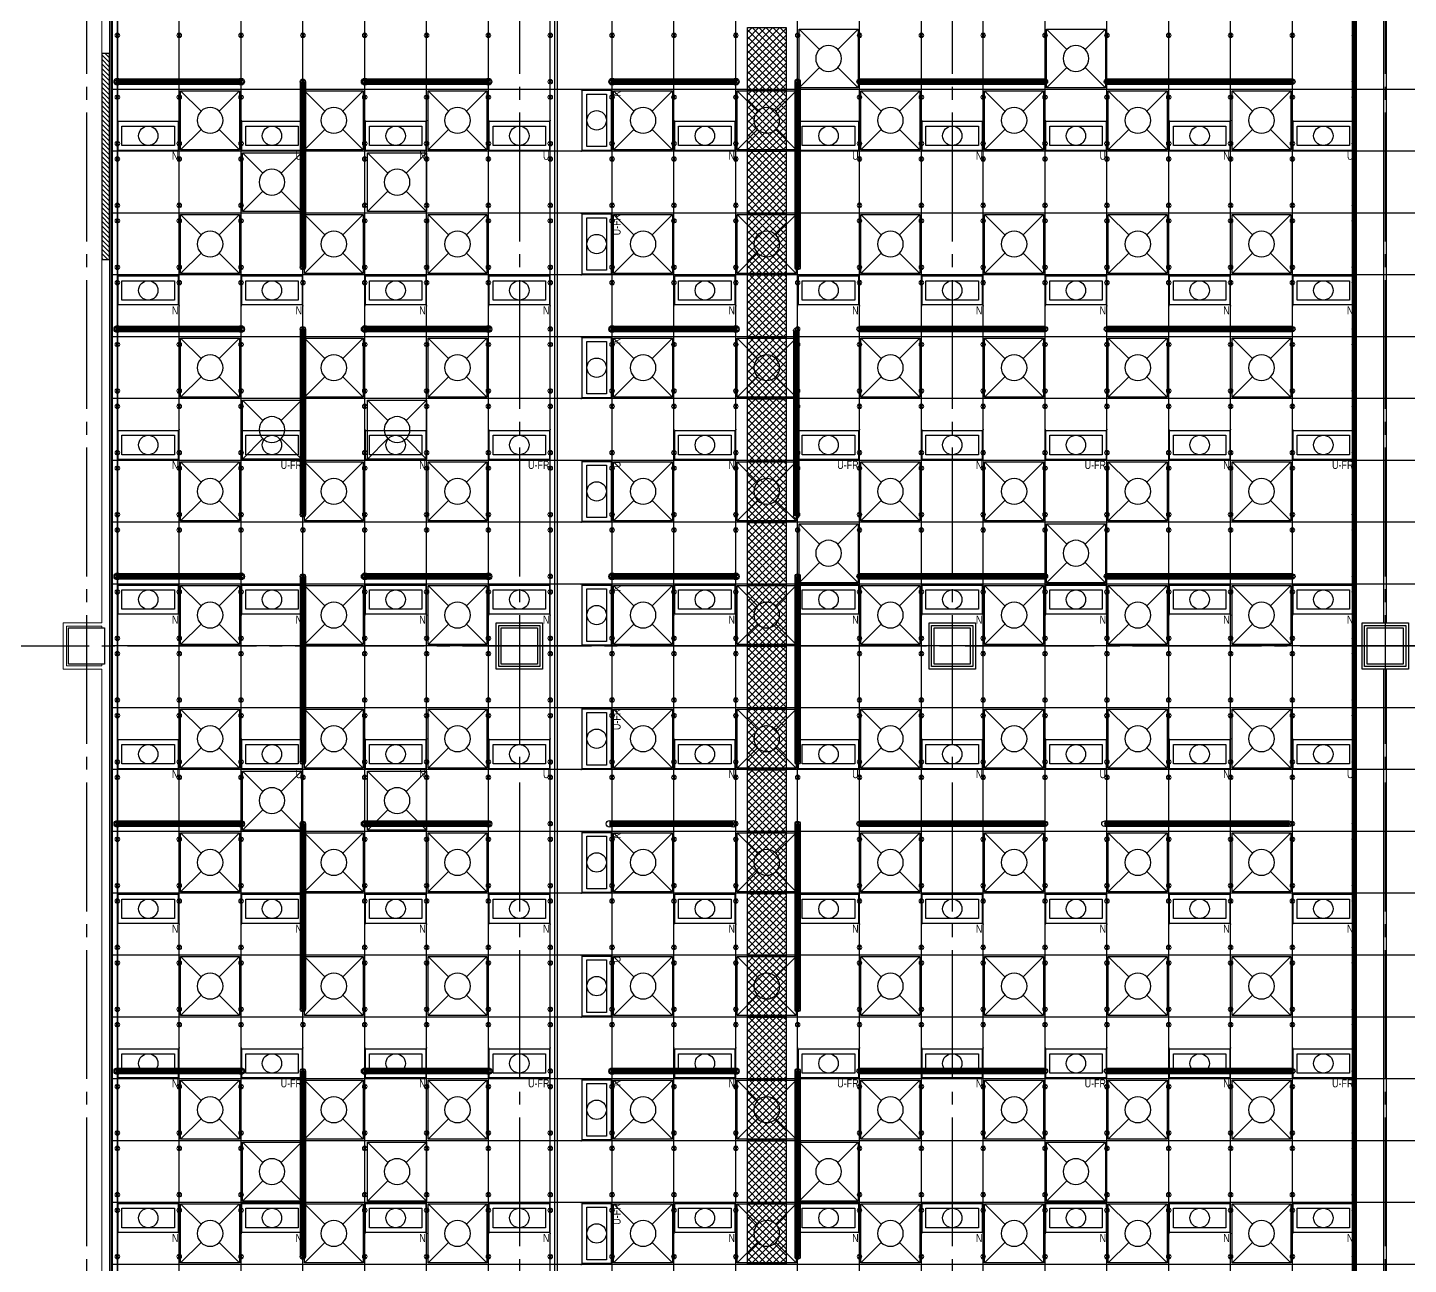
# Model space of a CAD drawing. Extents: x -17313 to 41501, y -1010 to 11880.
# Drawn here: x 1686 to 4365, y 4800 to 7200 of the extents above; entities that cross this region are included whole.
import ezdxf
from ezdxf.enums import TextEntityAlignment as Align

# ---------------------------------------------------------------- set-up
doc = ezdxf.new("R2010")
doc.units = 0
doc.header["$LTSCALE"] = 100
doc.linetypes.add('X-S-FAB-L10$0$COL-CEN-LIN', pattern=[3.25, 2.5, -0.25, 0.25, -0.25])
for name, color, linetype in [('0-xref', 8, 'Continuous'), ('188K-SM-03-F10-ARCH-CEIL-Y2257103$0$K-CEIL-4.2', 8, 'Continuous'), ('188K-SM-03-F10-ARCH-CEIL-Y2257103$0$K-CEIL-4.2-AREA', 8, 'Continuous'), ('188K-SM-03-F10-ARCH-PA-Y2257103$0$K-P1S-4.2-單抗', 53, 'Continuous'), ('188K-SM-03-F10-ARCH-PA-Y2257103$0$K-P2D-4.2-雙抗', 53, 'Continuous'), ('188K-SM-03-F10-ARCH-PA-Y2257103$0$K-岩棉 2hr 7.5-單抗', 53, 'Continuous'), ('188K-SM-06-F10-ELEC-LIGHT-Y2257103$0$E-LIGHT(W)-N', 253, 'Continuous'), ('188K-SM-06-F10-ELEC-LIGHT-Y2257103$0$E-LIGHT(W)-U FR', 253, 'Continuous'), ('188K-SM-06-F10-ELEC-LIGHT-Y2257103$0$E-LIGHT(W)-U XLPE', 253, 'Continuous'), ('188K-SM-06-F10-HVAC-FFU-Y2257103$0$AC-FFU-ULPA', 254, 'Continuous'), ('188K-SM-07-F15-ARCH-CATW-Y2257103$0$K-Divider 上-2.7', 80, 'Continuous'), ('188K-SM-07-F15-ARCH-CATW-Y2257103$0$K-安全母索', 6, 'Continuous'), ('188K-SM-07-F15-ARCH-CATW-Y2257103$0$K-貓道板-主走道', 171, 'Continuous'), ('X-S-FAB-L10$0$0-DIM-TXT', 8, 'Continuous'), ('X-S-FAB-L10$0$A-WALL-IN', 8, 'Continuous'), ('X-S-FAB-L10$0$BLOCK', 8, 'Continuous'), ('X-S-FAB-L10$0$CCL', 8, 'X-S-FAB-L10$0$COL-CEN-LIN'), ('X-S-FAB-L10$0$COL-S', 8, 'Continuous'), ('X-S-FAB-L10$0$WALL_188K_IN', 8, 'Continuous')]:
    doc.layers.add(name, color=color, linetype=linetype)
doc.layers.add('188K-SM-03-F10-ARCH-CEIL-Y2257103$0$K-吊點-標準', color=8, linetype='Continuous', lineweight=9)
doc.layers.add('188K-SM-06-F10-ELEC-LIGHT-Y2257103$0$Defpoints-CAS', color=253, linetype='Continuous', plot=False)
doc.styles.add('188K-SM-06-F10-ELEC-LIGHT-Y2257103$0$Standard', font='arial.ttf')
doc.styles.add('X-S-FAB-L10$0$CHINA', font='simplex.shx', dxfattribs={"width": 0.75, "bigfont": 'chineset.shx'})
doc.styles.add('X-S-FAB-L10$0$Standard', font='', dxfattribs={"width": 0.8})
doc.styles.add('X-S-FAB-L10$0$TG_NOTE_TEXT', font='simplex.shx', dxfattribs={"width": 0.75, "bigfont": 'chineset.shx'})
doc.styles.get('X-S-FAB-L10$0$Standard').set_extended_font_data('Microsoft JhengHei')

# ---------------------------------------------------------------- blocks, each defined once
blk = doc.blocks.new('X-S-FAB-L10$0$FAB2-L05')
at = {"layer": 'X-S-FAB-L10$0$CCL'}
for p, q in [((-24360, 11005), (-24360, 0)), ((-23520, 11005), (-23520, 0)), ((-22680, 11005), (-22680, 0)), ((-21840, 11005), (-21840, 0)), ((-26880, 6720), (1210, 6720))]:
    blk.add_line(p, q, dxfattribs=at)
at = {"layer": 'X-S-FAB-L10$0$COL-S'}
for points in [[(-24395, 6755), (-24325, 6755), (-24325, 6685), (-24395, 6685)], [(-23555, 6755), (-23485, 6755), (-23485, 6685), (-23555, 6685)], [(-22715, 6755), (-22645, 6755), (-22645, 6685), (-22715, 6685)], [(-21875, 6755), (-21805, 6755), (-21805, 6685), (-21875, 6685)]]:
    blk.add_lwpolyline(points, close=True, dxfattribs=at)
blk = doc.blocks.new('X-S-FAB-L10')
at = {"layer": 'X-S-FAB-L10$0$WALL_188K_IN'}
h = blk.add_hatch(dxfattribs=at)
h.set_pattern_fill('LINE', color=256, scale=2, angle=135)
h.set_pattern_definition([(135, (1845, 7051.6165), (-4.49013, -4.49013), [])])
h.paths.add_polyline_path([(1845, 6750), (1845, 7150), (1830, 7150), (1830, 6750)])
at = {"layer": 'X-S-FAB-L10$0$A-WALL-IN', "lineweight": 0}
for p, q in [((1845, 7150), (1830, 7150)), ((1845, 6750), (1830, 6750))]:
    blk.add_line(p, q, dxfattribs=at)
at = {"layer": 'X-S-FAB-L10$0$A-WALL-IN', "lineweight": 0, "flags": 128}
for points in [[(1845, 7150), (1845, 8303)], [(1830, 7455), (1830, 7150)], [(1830, 6750), (1830, 6045)], [(1845, 2500), (1845, 6750)], [(1755, 6045), (1761.5, 6045)], [(1755, 6045), (1755, 5961.5)], [(1830, 6045), (1761.5, 6045)], [(1761.5, 5961.5), (1761.5, 6038.5)], [(1761.5, 6038.5), (1830, 6038.5)], [(1830, 6038.5), (1830, 6035)], [(1755, 5961.5), (1755, 5955)], [(1755, 5955), (1830, 5955)], [(1830, 5961.5), (1761.5, 5961.5)], [(1830, 5965), (1830, 5961.5)], [(1830, 5955), (1830, 4545)]]:
    blk.add_lwpolyline(points, dxfattribs=at)
at = {"layer": 'X-S-FAB-L10$0$COL-S'}
for p, q in [((1765, 6035), (1835, 6035)), ((1765, 5965), (1765, 6035)), ((1835, 6035), (1835, 5965)), ((2605, 6035), (2675, 6035)), ((2605, 5965), (2605, 6035)), ((2675, 6035), (2675, 5965)), ((3445, 6035), (3515, 6035)), ((3445, 5965), (3445, 6035)), ((3515, 6035), (3515, 5965)), ((4285, 6035), (4355, 6035)), ((4285, 5965), (4285, 6035)), ((4355, 6035), (4355, 5965)), ((1835, 5965), (1765, 5965)), ((2675, 5965), (2605, 5965)), ((3515, 5965), (3445, 5965)), ((4355, 5965), (4285, 5965))]:
    blk.add_line(p, q, dxfattribs=at)
at = {"layer": 'X-S-FAB-L10$0$WALL_188K_IN'}
blk.add_lwpolyline([(1845, 6750), (1845, 7150), (1830, 7150), (1830, 6750)], close=True, dxfattribs=at)
at = {"layer": 'X-S-FAB-L10$0$BLOCK'}
blk.add_blockref('X-S-FAB-L10$0$FAB2-L05', (26160, -720), dxfattribs=at)
at = {"style": 'X-S-FAB-L10$0$TG_NOTE_TEXT', "width": 0.5, "flags": 1}
for p in [(7463.3, 9020), (18268.3, 8649), (11197.8, 4800.2), (16485.8, 4800.2), (25420.3, 2635), (13360, 320, 0), (7463.3, -33.3)]:
    blk.add_attdef('WH', text='', height=20, dxfattribs=at).set_placement(p, align=Align.BOTTOM_LEFT)
at = {"width": 0.5}
for style, p in [('X-S-FAB-L10$0$TG_NOTE_TEXT', (7585, 9020)), ('X-S-FAB-L10$0$TG_NOTE_TEXT', (18390, 8649)), ('X-S-FAB-L10$0$TG_NOTE_TEXT', (11117.5, 4813.5)), ('X-S-FAB-L10$0$TG_NOTE_TEXT', (16607.5, 4813.5)), ('X-S-FAB-L10$0$TG_NOTE_TEXT', (25350, 2635)), ('X-S-FAB-L10$0$Standard', (13129.4, 325, 0)), ('X-S-FAB-L10$0$TG_NOTE_TEXT', (7585, -20))]:
    blk.add_attdef('DESC', text='', height=10, dxfattribs=dict(at, style=style)).set_placement(p, align=Align.BOTTOM_LEFT)
for tag, style, p in [('TYPE', 'X-S-FAB-L10$0$TG_NOTE_TEXT', (7619.3, 9020)), ('NO', 'X-S-FAB-L10$0$TG_NOTE_TEXT', (7650.1, 9020)), ('TYPE', 'X-S-FAB-L10$0$TG_NOTE_TEXT', (18424.2, 8649)), ('NO', 'X-S-FAB-L10$0$TG_NOTE_TEXT', (18455, 8649)), ('NO', 'X-S-FAB-L10$0$TG_NOTE_TEXT', (11088.6, 4813.5)), ('TYPE', 'X-S-FAB-L10$0$TG_NOTE_TEXT', (11151.8, 4813.5)), ('TYPE', 'X-S-FAB-L10$0$TG_NOTE_TEXT', (16641.8, 4813.5)), ('NO', 'X-S-FAB-L10$0$TG_NOTE_TEXT', (16672.6, 4813.5)), ('NO', 'X-S-FAB-L10$0$TG_NOTE_TEXT', (25313, 2635)), ('TYPE', 'X-S-FAB-L10$0$TG_NOTE_TEXT', (25350, 2635)), ('NO', 'X-S-FAB-L10$0$Standard', (13100, 320, 0)), ('TYPE', 'X-S-FAB-L10$0$Standard', (13129.4, 320, 0)), ('TYPE', 'X-S-FAB-L10$0$TG_NOTE_TEXT', (7619.3, -20)), ('NO', 'X-S-FAB-L10$0$TG_NOTE_TEXT', (7650.1, -20))]:
    blk.add_attdef(tag, text='', height=10, dxfattribs=dict(at, style=style)).set_placement(p, align=Align.BOTTOM_RIGHT)
for rotation, style, p in [(180, 'X-S-FAB-L10$0$Standard', (317.6, 7480)), (180, 'X-S-FAB-L10$0$Standard', (1217.6, 7480)), (90, 'X-S-FAB-L10$0$TG_NOTE_TEXT', (24310, 3647.5)), (270, 'X-S-FAB-L10$0$TG_NOTE_TEXT', (17080, 1605))]:
    blk.add_attdef('DESC', text='', height=10, rotation=rotation, dxfattribs=dict(at, style=style)).set_placement(p, align=Align.BOTTOM_LEFT)
for tag, rotation, style, p in [('TYPE', 180, 'X-S-FAB-L10$0$Standard', (317.6, 7480)), ('NO', 180, 'X-S-FAB-L10$0$Standard', (347, 7480)), ('TYPE', 180, 'X-S-FAB-L10$0$Standard', (1217.6, 7480)), ('NO', 180, 'X-S-FAB-L10$0$Standard', (1247, 7480)), ('TYPE', 90, 'X-S-FAB-L10$0$TG_NOTE_TEXT', (24310, 3647.5)), ('NO', 90, 'X-S-FAB-L10$0$TG_NOTE_TEXT', (24310, 3610.5)), ('TYPE', 270, 'X-S-FAB-L10$0$TG_NOTE_TEXT', (17080, 1605)), ('NO', 270, 'X-S-FAB-L10$0$TG_NOTE_TEXT', (17080, 1573))]:
    blk.add_attdef(tag, text='', height=10, rotation=rotation, dxfattribs=dict(at, style=style)).set_placement(p, align=Align.BOTTOM_RIGHT)
at = {"style": 'X-S-FAB-L10$0$TG_NOTE_TEXT', "width": 0.5, "flags": 1}
for rotation, p in [(180, (43, 7480)), (180, (943, 7480)), (90, (24310, 3717.8)), (270, (17080, 1711.7))]:
    blk.add_attdef('WH', text='', height=20, rotation=rotation, dxfattribs=at).set_placement(p, align=Align.BOTTOM_LEFT)
at = {"layer": 'X-S-FAB-L10$0$0-DIM-TXT', "style": 'X-S-FAB-L10$0$CHINA', "width": 0.75}
for p in [(667.4, 7855.1, -2689.4), (22627.4, 6728.8), (25644.7, 6728.8), (24778.8, 5569.1), (1118.3, 4980), (417.8, 4594.6), (23874.8, 4355), (22927.4, 4330.1), (23749.9, 3901.4), (417.8, 3765.2), (1118.3, 3730), (417.8, 3115.8), (536.9, 2227.8), (16909, 1782.7), (888.4, 880.5), (16977.4, 750), (18878.8, 750), (25641.2, 553.2), (21364, 526.9)]:
    blk.add_attdef('HIG', text='', height=80, dxfattribs=at).set_placement(p, align=Align.MIDDLE_LEFT)
blk = doc.blocks.new('188K-SM-03-F10-ARCH-CEIL-Y2257103$0$A$C2CA95053')
h = blk.add_hatch(color=256)
edge = h.paths.add_edge_path()
edge.add_arc((0, 0), 0.5, 0, 360)
for p, q in [((3.2, 3.2), (-3.2, -3.2)), ((3.2, -3.2), (-3.2, 3.2))]:
    blk.add_line(p, q)
blk.add_lwpolyline([(-1.6, 2.5), (-1.6, -2.5), (1.6, -2.5), (1.6, 2.5)], close=True)
for radius in [4.5, 0.5]:
    blk.add_circle((0, 0), radius)
blk = doc.blocks.new('188K-SM-03-F10-ARCH-CEIL-Y2257103$0$天花板吊點-附調整片 - 3_8_螺桿吊架 100 mm 高調整片-V1-1FL')
blk.add_blockref('188K-SM-03-F10-ARCH-CEIL-Y2257103$0$A$C2CA95053', (0, 0))
blk = doc.blocks.new('188K-SM-03-F10-ARCH-CEIL-Y2257103')
at = {"layer": '188K-SM-03-F10-ARCH-CEIL-Y2257103$0$K-CEIL-4.2'}
for p, q in [((1860, 312.7), (1860, 8632.2)), ((1980, 312.7), (1980, 8632.2)), ((2100, 312.7), (2100, 8632.2)), ((2220, 312.7), (2220, 8632.2)), ((2340, 312.7), (2340, 8632.2)), ((2460, 312.7), (2460, 8632.2)), ((2580, 312.7), (2580, 8632.2)), ((2700, 312.7), (2700, 8632.2)), ((2820, 312.7), (2820, 8632.2)), ((2940, 312.7), (2940, 8632.2)), ((3060, 312.7), (3060, 8632.2)), ((3180, 312.7), (3180, 8632.2)), ((3300, 312.7), (3300, 8632.2)), ((3420, 312.7), (3420, 8632.2)), ((3540, 312.7), (3540, 8632.2)), ((3660, 312.7), (3660, 8632.2)), ((3780, 312.7), (3780, 8632.2)), ((3900, 312.7), (3900, 8632.2)), ((4020, 312.7), (4020, 8632.2)), ((4140, 312.7), (4140, 8632.2)), ((4260, 312.7), (4260, 8632.2)), ((21180, 7080), (1847.7, 7080)), ((21180, 6960), (1847.7, 6960)), ((21180, 6840), (1847.7, 6840)), ((21180, 6720), (1847.7, 6720)), ((21180, 6600), (1847.7, 6600)), ((21180, 6480), (1847.7, 6480)), ((21180, 6360), (1847.7, 6360)), ((21180, 6240), (1847.7, 6240)), ((21181.7, 6120), (1847.7, 6120)), ((21180, 6000), (1847.7, 6000)), ((24297.2, 5880), (1847.7, 5880)), ((24297.2, 5760), (1847.7, 5760)), ((24297.2, 5640), (1847.7, 5640)), ((23572.2, 5520), (1847.7, 5520)), ((23572.2, 5400), (1847.7, 5400)), ((23572.2, 5280), (1847.7, 5280)), ((23572.2, 5160), (1847.7, 5160)), ((23572.2, 5040), (1847.7, 5040)), ((23502.2, 4920), (1847.7, 4920)), ((11027.5, 4800), (1847.7, 4800))]:
    blk.add_line(p, q, dxfattribs=at)
at = {"layer": '188K-SM-03-F10-ARCH-CEIL-Y2257103$0$K-CEIL-4.2-AREA', "elevation": 0}
blk.add_lwpolyline([(24297.2, 2067.7), (16747.2, 2067.7), (16747.2, 312.7), (14882.2, 312.7), (14882.2, 42.7), (14157.7, 42.7), (14157.7, 312.7), (1847.7, 312.7), (1847.7, 8305.8), (1767.7, 8305.8), (1767.7, 8632.2), (17592.2, 8632.2), (17592.2, 8626.2), (18934.7, 8626.2), (18934.7, 8592.2), (19317.2, 8592.2), (19317.2, 7537.7), (19282.2, 7537.7), (19282.2, 7462.2), (19317.2, 7462.2), (19317.2, 7317.2), (21180, 7317.2)], dxfattribs=at)
at = {"layer": '188K-SM-03-F10-ARCH-CEIL-Y2257103$0$K-CEIL-4.2-AREA'}
for points in [[(2605, 6035), (2675, 6035), (2675, 5965), (2605, 5965)], [(3445, 6035), (3515, 6035), (3515, 5965), (3445, 5965)], [(4285, 6035), (4355, 6035), (4355, 5965), (4285, 5965)]]:
    blk.add_lwpolyline(points, close=True, dxfattribs=at)
at = {"layer": '188K-SM-03-F10-ARCH-CEIL-Y2257103$0$K-吊點-標準', "color": 170, "lineweight": 18, "rotation": 179.9999999999997}
for p in [(1860, 7185), (1980, 7185), (2100, 7185), (2220, 7185), (2340, 7185), (2460, 7185), (2580, 7185), (2700, 7185), (2820, 7185), (2940, 7185), (3060, 7185), (3180, 7185), (3300, 7185), (3420, 7185), (3540, 7185), (3660, 7185), (3780, 7185), (3900, 7185), (4020, 7185), (4140, 7185), (4260, 7185), (1860, 7095), (1980, 7095), (2100, 7095), (2220, 7095), (2340, 7095), (2460, 7095), (2580, 7095), (2700, 7095), (2820, 7095), (2940, 7095), (3060, 7095), (3180, 7095), (3300, 7095), (3420, 7095), (3540, 7095), (3660, 7095), (3780, 7095), (3900, 7095), (4020, 7095), (4140, 7095), (4260, 7095), (1860, 7065), (1980, 7065), (2100, 7065), (2220, 7065), (2340, 7065), (2460, 7065), (2580, 7065), (2700, 7065), (2820, 7065), (2940, 7065), (3060, 7065), (3180, 7065), (3300, 7065), (3420, 7065), (3540, 7065), (3660, 7065), (3780, 7065), (3900, 7065), (4020, 7065), (4140, 7065), (4260, 7065), (1860, 6975), (1980, 6975), (2100, 6975), (2220, 6975), (2340, 6975), (2460, 6975), (2580, 6975), (2700, 6975), (2820, 6975), (2940, 6975), (3060, 6975), (3180, 6975), (3300, 6975), (3420, 6975), (3540, 6975), (3660, 6975), (3780, 6975), (3900, 6975), (4020, 6975), (4140, 6975), (4260, 6975), (1860, 6945), (1980, 6945), (2100, 6945), (2220, 6945), (2340, 6945), (2460, 6945), (2580, 6945), (2700, 6945), (2820, 6945), (2940, 6945), (3060, 6945), (3180, 6945), (3300, 6945), (3420, 6945), (3540, 6945), (3660, 6945), (3780, 6945), (3900, 6945), (4020, 6945), (4140, 6945), (4260, 6945), (1860, 6855), (1980, 6855), (2100, 6855), (2220, 6855), (2340, 6855), (2460, 6855), (2580, 6855), (2700, 6855), (2820, 6855), (2940, 6855), (3060, 6855), (3180, 6855), (3300, 6855), (3420, 6855), (3540, 6855), (3660, 6855), (3780, 6855), (3900, 6855), (4020, 6855), (4140, 6855), (4260, 6855), (1860, 6825), (1980, 6825), (2100, 6825), (2220, 6825), (2340, 6825), (2460, 6825), (2580, 6825), (2700, 6825), (2820, 6825), (2940, 6825), (3060, 6825), (3180, 6825), (3300, 6825), (3420, 6825), (3540, 6825), (3660, 6825), (3780, 6825), (3900, 6825), (4020, 6825), (4140, 6825), (4260, 6825), (1860, 6735), (1980, 6735), (2100, 6735), (2220, 6735), (2340, 6735), (2460, 6735), (2580, 6735), (2700, 6735), (2820, 6735), (2940, 6735), (3060, 6735), (3180, 6735), (3300, 6735), (3420, 6735), (3540, 6735), (3660, 6735), (3780, 6735), (3900, 6735), (4020, 6735), (4140, 6735), (4260, 6735), (1860, 6705), (1980, 6705), (2100, 6705), (2220, 6705), (2340, 6705), (2460, 6705), (2580, 6705), (2700, 6705), (2820, 6705), (2940, 6705), (3060, 6705), (3180, 6705), (3300, 6705), (3420, 6705), (3540, 6705), (3660, 6705), (3780, 6705), (3900, 6705), (4020, 6705), (4140, 6705), (4260, 6705), (1860, 6615), (1980, 6615), (2100, 6615), (2220, 6615), (2340, 6615), (2460, 6615), (2580, 6615), (2700, 6615), (2820, 6615), (2940, 6615), (3060, 6615), (3180, 6615), (3300, 6615), (3420, 6615), (3540, 6615), (3660, 6615), (3780, 6615), (3900, 6615), (4020, 6615), (4140, 6615), (4260, 6615), (1860, 6585), (1980, 6585), (2100, 6585), (2220, 6585), (2340, 6585), (2460, 6585), (2580, 6585), (2700, 6585), (2820, 6585), (2940, 6585), (3060, 6585), (3180, 6585), (3300, 6585), (3420, 6585), (3540, 6585), (3660, 6585), (3780, 6585), (3900, 6585), (4020, 6585), (4140, 6585), (4260, 6585), (1860, 6495), (1980, 6495), (2100, 6495), (2220, 6495), (2340, 6495), (2460, 6495), (2580, 6495), (2700, 6495), (2820, 6495), (2940, 6495), (3060, 6495), (3180, 6495), (3300, 6495), (3420, 6495), (3540, 6495), (3660, 6495), (3780, 6495), (3900, 6495), (4020, 6495), (4140, 6495), (4260, 6495), (1860, 6465), (1980, 6465), (2100, 6465), (2220, 6465), (2340, 6465), (2460, 6465), (2580, 6465), (2700, 6465), (2820, 6465), (2940, 6465), (3060, 6465), (3180, 6465), (3300, 6465), (3420, 6465), (3540, 6465), (3660, 6465), (3780, 6465), (3900, 6465), (4020, 6465), (4140, 6465), (4260, 6465), (1860, 6375), (1980, 6375), (2100, 6375), (2220, 6375), (2340, 6375), (2460, 6375), (2580, 6375), (2700, 6375), (2820, 6375), (2940, 6375), (3060, 6375), (3180, 6375), (3300, 6375), (3420, 6375), (3540, 6375), (3660, 6375), (3780, 6375), (3900, 6375), (4020, 6375), (4140, 6375), (4260, 6375), (1860, 6345), (1980, 6345), (2100, 6345), (2220, 6345), (2340, 6345), (2460, 6345), (2580, 6345), (2700, 6345), (2820, 6345), (2940, 6345), (3060, 6345), (3180, 6345), (3300, 6345), (3420, 6345), (3540, 6345), (3660, 6345), (3780, 6345), (3900, 6345), (4020, 6345), (4140, 6345), (4260, 6345), (1860, 6255), (1980, 6255), (2100, 6255), (2220, 6255), (2340, 6255), (2460, 6255), (2580, 6255), (2700, 6255), (2820, 6255), (2940, 6255), (3060, 6255), (3180, 6255), (3300, 6255), (3420, 6255), (3540, 6255), (3660, 6255), (3780, 6255), (3900, 6255), (4020, 6255), (4140, 6255), (4260, 6255), (1860, 6225), (1980, 6225), (2100, 6225), (2220, 6225), (2340, 6225), (2460, 6225), (2580, 6225), (2700, 6225), (2820, 6225), (2940, 6225), (3060, 6225), (3180, 6225), (3300, 6225), (3420, 6225), (3540, 6225), (3660, 6225), (3780, 6225), (3900, 6225), (4020, 6225), (4140, 6225), (4260, 6225), (1860, 6135), (1980, 6135), (2100, 6135), (2220, 6135), (2340, 6135), (2460, 6135), (2580, 6135), (2700, 6135), (2820, 6135), (2940, 6135), (3060, 6135), (3180, 6135), (3300, 6135), (3420, 6135), (3540, 6135), (3660, 6135), (3780, 6135), (3900, 6135), (4020, 6135), (4140, 6135), (4260, 6135), (1860, 6105), (1980, 6105), (2100, 6105), (2220, 6105), (2340, 6105), (2460, 6105), (2580, 6105), (2700, 6105), (2820, 6105), (2940, 6105), (3060, 6105), (3180, 6105), (3300, 6105), (3420, 6105), (3540, 6105), (3660, 6105), (3780, 6105), (3900, 6105), (4020, 6105), (4140, 6105), (4260, 6105), (1860, 6015), (1980, 6015), (2100, 6015), (2220, 6015), (2340, 6015), (2460, 6015), (2580, 6015), (2700, 6015), (2820, 6015), (2940, 6015), (3060, 6015), (3180, 6015), (3300, 6015), (3420, 6015), (3540, 6015), (3660, 6015), (3780, 6015), (3900, 6015), (4020, 6015), (4140, 6015), (4260, 6015), (1860, 5985), (1980, 5985), (2100, 5985), (2220, 5985), (2340, 5985), (2460, 5985), (2580, 5985), (2700, 5985), (2820, 5985), (2940, 5985), (3060, 5985), (3180, 5985), (3300, 5985), (3420, 5985), (3540, 5985), (3660, 5985), (3780, 5985), (3900, 5985), (4020, 5985), (4140, 5985), (4260, 5985), (1860, 5895), (1980, 5895), (2100, 5895), (2220, 5895), (2340, 5895), (2460, 5895), (2580, 5895), (2700, 5895), (2820, 5895), (2940, 5895), (3060, 5895), (3180, 5895), (3300, 5895), (3420, 5895), (3540, 5895), (3660, 5895), (3780, 5895), (3900, 5895), (4020, 5895), (4140, 5895), (4260, 5895), (1860, 5865), (1980, 5865), (2100, 5865), (2220, 5865), (2340, 5865), (2460, 5865), (2580, 5865), (2700, 5865), (2820, 5865), (2940, 5865), (3060, 5865), (3180, 5865), (3300, 5865), (3420, 5865), (3540, 5865), (3660, 5865), (3780, 5865), (3900, 5865), (4020, 5865), (4140, 5865), (4260, 5865), (1860, 5775), (1980, 5775), (2100, 5775), (2220, 5775), (2340, 5775), (2460, 5775), (2580, 5775), (2700, 5775), (2820, 5775), (2940, 5775), (3060, 5775), (3180, 5775), (3300, 5775), (3420, 5775), (3540, 5775), (3660, 5775), (3780, 5775), (3900, 5775), (4020, 5775), (4140, 5775), (4260, 5775), (1860, 5745), (1980, 5745), (2100, 5745), (2220, 5745), (2340, 5745), (2460, 5745), (2580, 5745), (2700, 5745), (2820, 5745), (2940, 5745), (3060, 5745), (3180, 5745), (3300, 5745), (3420, 5745), (3540, 5745), (3660, 5745), (3780, 5745), (3900, 5745), (4020, 5745), (4140, 5745), (4260, 5745), (1860, 5655), (1980, 5655), (2100, 5655), (2220, 5655), (2340, 5655), (2460, 5655), (2580, 5655), (2700, 5655), (2820, 5655), (2940, 5655), (3060, 5655), (3180, 5655), (3300, 5655), (3420, 5655), (3540, 5655), (3660, 5655), (3780, 5655), (3900, 5655), (4020, 5655), (4140, 5655), (4260, 5655), (1860, 5625), (1980, 5625), (2100, 5625), (2220, 5625), (2340, 5625), (2460, 5625), (2580, 5625), (2700, 5625), (2820, 5625), (2940, 5625), (3060, 5625), (3180, 5625), (3300, 5625), (3420, 5625), (3540, 5625), (3660, 5625), (3780, 5625), (3900, 5625), (4020, 5625), (4140, 5625), (4260, 5625), (1860, 5535), (1980, 5535), (2100, 5535), (2220, 5535), (2340, 5535), (2460, 5535), (2580, 5535), (2700, 5535), (2820, 5535), (2940, 5535), (3060, 5535), (3180, 5535), (3300, 5535), (3420, 5535), (3540, 5535), (3660, 5535), (3780, 5535), (3900, 5535), (4020, 5535), (4140, 5535), (4260, 5535), (1860, 5505), (1980, 5505), (2100, 5505), (2220, 5505), (2340, 5505), (2460, 5505), (2580, 5505), (2700, 5505), (2820, 5505), (2940, 5505), (3060, 5505), (3180, 5505), (3300, 5505), (3420, 5505), (3540, 5505), (3660, 5505), (3780, 5505), (3900, 5505), (4020, 5505), (4140, 5505), (4260, 5505), (1860, 5415), (1980, 5415), (2100, 5415), (2220, 5415), (2340, 5415), (2460, 5415), (2580, 5415), (2700, 5415), (2820, 5415), (2940, 5415), (3060, 5415), (3180, 5415), (3300, 5415), (3420, 5415), (3540, 5415), (3660, 5415), (3780, 5415), (3900, 5415), (4020, 5415), (4140, 5415), (4260, 5415), (1860, 5385), (1980, 5385), (2100, 5385), (2220, 5385), (2340, 5385), (2460, 5385), (2580, 5385), (2700, 5385), (2820, 5385), (2940, 5385), (3060, 5385), (3180, 5385), (3300, 5385), (3420, 5385), (3540, 5385), (3660, 5385), (3780, 5385), (3900, 5385), (4020, 5385), (4140, 5385), (4260, 5385), (1860, 5295), (1980, 5295), (2100, 5295), (2220, 5295), (2340, 5295), (2460, 5295), (2580, 5295), (2700, 5295), (2820, 5295), (2940, 5295), (3060, 5295), (3180, 5295), (3300, 5295), (3420, 5295), (3540, 5295), (3660, 5295), (3780, 5295), (3900, 5295), (4020, 5295), (4140, 5295), (4260, 5295), (1860, 5265), (1980, 5265), (2100, 5265), (2220, 5265), (2340, 5265), (2460, 5265), (2580, 5265), (2700, 5265), (2820, 5265), (2940, 5265), (3060, 5265), (3180, 5265), (3300, 5265), (3420, 5265), (3540, 5265), (3660, 5265), (3780, 5265), (3900, 5265), (4020, 5265), (4140, 5265), (4260, 5265), (1860, 5175), (1980, 5175), (2100, 5175), (2220, 5175), (2340, 5175), (2460, 5175), (2580, 5175), (2700, 5175), (2820, 5175), (2940, 5175), (3060, 5175), (3180, 5175), (3300, 5175), (3420, 5175), (3540, 5175), (3660, 5175), (3780, 5175), (3900, 5175), (4020, 5175), (4140, 5175), (4260, 5175), (1860, 5145), (1980, 5145), (2100, 5145), (2220, 5145), (2340, 5145), (2460, 5145), (2580, 5145), (2700, 5145), (2820, 5145), (2940, 5145), (3060, 5145), (3180, 5145), (3300, 5145), (3420, 5145), (3540, 5145), (3660, 5145), (3780, 5145), (3900, 5145), (4020, 5145), (4140, 5145), (4260, 5145), (1860, 5055), (1980, 5055), (2100, 5055), (2220, 5055), (2340, 5055), (2460, 5055), (2580, 5055), (2700, 5055), (2820, 5055), (2940, 5055), (3060, 5055), (3180, 5055), (3300, 5055), (3420, 5055), (3540, 5055), (3660, 5055), (3780, 5055), (3900, 5055), (4020, 5055), (4140, 5055), (4260, 5055), (1860, 5025), (1980, 5025), (2100, 5025), (2220, 5025), (2340, 5025), (2460, 5025), (2580, 5025), (2700, 5025), (2820, 5025), (2940, 5025), (3060, 5025), (3180, 5025), (3300, 5025), (3420, 5025), (3540, 5025), (3660, 5025), (3780, 5025), (3900, 5025), (4020, 5025), (4140, 5025), (4260, 5025), (1860, 4935), (1980, 4935), (2100, 4935), (2220, 4935), (2340, 4935), (2460, 4935), (2580, 4935), (2700, 4935), (2820, 4935), (2940, 4935), (3060, 4935), (3180, 4935), (3300, 4935), (3420, 4935), (3540, 4935), (3660, 4935), (3780, 4935), (3900, 4935), (4020, 4935), (4140, 4935), (4260, 4935), (1860, 4905), (1980, 4905), (2100, 4905), (2220, 4905), (2340, 4905), (2460, 4905), (2580, 4905), (2700, 4905), (2820, 4905), (2940, 4905), (3060, 4905), (3180, 4905), (3300, 4905), (3420, 4905), (3540, 4905), (3660, 4905), (3780, 4905), (3900, 4905), (4020, 4905), (4140, 4905), (4260, 4905), (1860, 4815), (1980, 4815), (2100, 4815), (2220, 4815), (2340, 4815), (2460, 4815), (2580, 4815), (2700, 4815), (2820, 4815), (2940, 4815), (3060, 4815), (3180, 4815), (3300, 4815), (3420, 4815), (3540, 4815), (3660, 4815), (3780, 4815), (3900, 4815), (4020, 4815), (4140, 4815), (4260, 4815)]:
    blk.add_blockref('188K-SM-03-F10-ARCH-CEIL-Y2257103$0$天花板吊點-附調整片 - 3_8_螺桿吊架 100 mm 高調整片-V1-1FL', p, dxfattribs=at)
blk = doc.blocks.new('188K-SM-06-F10-HVAC-FFU-Y2257103$0$H-FU-U-12x12')
for p, q in [((423, 777), (28, 1172)), ((777, 777), (1172, 1172)), ((28, 28), (423, 423)), ((1172, 28), (777, 423))]:
    blk.add_line(p, q)
blk.add_lwpolyline([(1172, 28), (1172, 1172), (28, 1172), (28, 28)], close=True)
blk.add_circle((600, 600), 250)
blk = doc.blocks.new('188K-SM-06-F10-HVAC-FFU-Y2257103')
at = {"layer": '188K-SM-06-F10-HVAC-FFU-Y2257103$0$AC-FFU-ULPA', "xscale": -0.09999999999999432, "yscale": 0.09999999999999432, "zscale": 0.09999999999999432}
for p in [(3300, 7080), (3780, 7080), (2100, 6960), (2340, 6960), (2580, 6960), (2940, 6960), (3180, 6960), (3420, 6960), (3660, 6960), (3900, 6960), (4140, 6960), (2220, 6840), (2462.7, 6840), (2100, 6720), (2340, 6720), (2580, 6720), (2940, 6720), (3180, 6720), (3420, 6720), (3660, 6720), (3900, 6720), (4140, 6720), (2100, 6480), (2340, 6480), (2580, 6480), (2940, 6480), (3180, 6480), (3420, 6480), (3660, 6480), (3900, 6480), (4140, 6480), (2220, 6360), (2462.7, 6360), (2100, 6240), (2340, 6240), (2580, 6240), (2940, 6240), (3180, 6240), (3420, 6240), (3660, 6240), (3900, 6240), (4140, 6240), (3300, 6120), (3780, 6120), (2100, 6000), (2340, 6000), (2580, 6000), (2940, 6000), (3180, 6000), (3420, 6000), (3660, 6000), (3900, 6000), (4140, 6000), (2100, 5760), (2340, 5760), (2580, 5760), (2940, 5760), (3180, 5760), (3420, 5760), (3660, 5760), (3900, 5760), (4140, 5760), (2220, 5640), (2462.7, 5640), (2100, 5520), (2340, 5520), (2580, 5520), (2940, 5520), (3180, 5520), (3420, 5520), (3660, 5520), (3900, 5520), (4140, 5520), (2100, 5280), (2340, 5280), (2580, 5280), (2940, 5280), (3180, 5280), (3420, 5280), (3660, 5280), (3900, 5280), (4140, 5280), (2100, 5040), (2340, 5040), (2580, 5040), (2940, 5040), (3180, 5040), (3420, 5040), (3660, 5040), (3900, 5040), (4140, 5040), (2220, 4920), (2462.7, 4920), (3300, 4920), (3780, 4920), (2100, 4800), (2340, 4800), (2580, 4800), (2940, 4800), (3180, 4800), (3420, 4800), (3660, 4800), (3900, 4800), (4140, 4800)]:
    blk.add_blockref('188K-SM-06-F10-HVAC-FFU-Y2257103$0$H-FU-U-12x12', p, dxfattribs=at)
blk = doc.blocks.new('*U279')
for points in [[(-58.3, -28.3), (-58.3, 28.3), (58.3, 28.3), (58.3, -28.3)], [(-51, -18.8), (-51, 18.8), (51, 18.8), (51, -18.8)]]:
    blk.add_lwpolyline(points, close=True)
blk.add_circle((0, 0), 18.8)
at = {"layer": '188K-SM-06-F10-ELEC-LIGHT-Y2257103$0$Defpoints-CAS'}
for p in [(-60, 30), (60, 30), (-60, -30), (60, -30)]:
    blk.add_point(p, dxfattribs=at)
at = {"style": '188K-SM-06-F10-ELEC-LIGHT-Y2257103$0$Standard', "width": 0.8}
blk.add_text('U-FR', height=15.53, dxfattribs=at).set_placement((58.3, -38.7), align=Align.MIDDLE_RIGHT)
blk = doc.blocks.new('*U277')
for points in [[(-58.3, -28.3), (-58.3, 28.3), (58.3, 28.3), (58.3, -28.3)], [(-51, -18.8), (-51, 18.8), (51, 18.8), (51, -18.8)]]:
    blk.add_lwpolyline(points, close=True)
blk.add_circle((0, 0), 18.8)
at = {"layer": '188K-SM-06-F10-ELEC-LIGHT-Y2257103$0$Defpoints-CAS'}
for p in [(-60, 30), (60, 30), (-60, -30), (60, -30)]:
    blk.add_point(p, dxfattribs=at)
at = {"style": '188K-SM-06-F10-ELEC-LIGHT-Y2257103$0$Standard', "width": 0.8}
blk.add_text('N', height=15.5, dxfattribs=at).set_placement((58.3, -38.7), align=Align.MIDDLE_RIGHT)
blk = doc.blocks.new('*U278')
for points in [[(-58.3, -28.3), (-58.3, 28.3), (58.3, 28.3), (58.3, -28.3)], [(-51, -18.8), (-51, 18.8), (51, 18.8), (51, -18.8)]]:
    blk.add_lwpolyline(points, close=True)
blk.add_circle((0, 0), 18.8)
at = {"layer": '188K-SM-06-F10-ELEC-LIGHT-Y2257103$0$Defpoints-CAS'}
for p in [(-60, 30), (60, 30), (-60, -30), (60, -30)]:
    blk.add_point(p, dxfattribs=at)
at = {"style": '188K-SM-06-F10-ELEC-LIGHT-Y2257103$0$Standard', "width": 0.8}
blk.add_text('U', height=15.5, dxfattribs=at).set_placement((58.3, -38.7), align=Align.MIDDLE_RIGHT)
blk = doc.blocks.new('*U267')
for points in [[(-58.3, -28.3), (-58.3, 28.3), (58.3, 28.3), (58.3, -28.3)], [(-51, -18.8), (-51, 18.8), (51, 18.8), (51, -18.8)]]:
    blk.add_lwpolyline(points, close=True)
blk.add_circle((0, 0), 18.8)
at = {"layer": '188K-SM-06-F10-ELEC-LIGHT-Y2257103$0$Defpoints-CAS'}
for p in [(-60, 30), (60, 30), (-60, -30), (60, -30)]:
    blk.add_point(p, dxfattribs=at)
at = {"style": '188K-SM-06-F10-ELEC-LIGHT-Y2257103$0$Standard', "width": 0.8}
blk.add_text('N', height=15.5, dxfattribs=at).set_placement((58.3, -38.7), align=Align.MIDDLE_RIGHT)
blk = doc.blocks.new('*U266')
for points in [[(-58.3, -28.3), (-58.3, 28.3), (58.3, 28.3), (58.3, -28.3)], [(-51, -18.8), (-51, 18.8), (51, 18.8), (51, -18.8)]]:
    blk.add_lwpolyline(points, close=True)
blk.add_circle((0, 0), 18.8)
at = {"layer": '188K-SM-06-F10-ELEC-LIGHT-Y2257103$0$Defpoints-CAS'}
for p in [(-60, 30), (60, 30), (-60, -30), (60, -30)]:
    blk.add_point(p, dxfattribs=at)
at = {"style": '188K-SM-06-F10-ELEC-LIGHT-Y2257103$0$Standard', "width": 0.8}
blk.add_text('U', height=15.5, dxfattribs=at).set_placement((58.3, -38.7), align=Align.MIDDLE_RIGHT)
blk = doc.blocks.new('*U258')
for points in [[(-58.3, -28.3), (-58.3, 28.3), (58.3, 28.3), (58.3, -28.3)], [(-51, -18.8), (-51, 18.8), (51, 18.8), (51, -18.8)]]:
    blk.add_lwpolyline(points, close=True)
blk.add_circle((0, 0), 18.8)
at = {"layer": '188K-SM-06-F10-ELEC-LIGHT-Y2257103$0$Defpoints-CAS'}
for p in [(-60, 30), (60, 30), (-60, -30), (60, -30)]:
    blk.add_point(p, dxfattribs=at)
at = {"style": '188K-SM-06-F10-ELEC-LIGHT-Y2257103$0$Standard', "width": 0.8}
blk.add_text('U-FR', height=15.53, dxfattribs=at).set_placement((58.3, -38.7), align=Align.MIDDLE_RIGHT)
blk = doc.blocks.new('188K-SM-06-F10-ELEC-LIGHT-Y2257103')
at = {"layer": '188K-SM-06-F10-ELEC-LIGHT-Y2257103$0$E-LIGHT(W)-N', "rotation": 90}
for p in [(2790, 7020), (2790, 6540), (2790, 6060), (2790, 5580), (2790, 5100)]:
    blk.add_blockref('*U277', p, dxfattribs=at)
at = {"layer": '188K-SM-06-F10-ELEC-LIGHT-Y2257103$0$E-LIGHT(W)-N'}
for p in [(1920, 6990), (2400, 6990), (3000, 6990), (3480, 6990), (3960, 6990), (1920, 6690), (2160, 6690), (2400, 6690), (2640, 6690), (3000, 6690), (3240, 6690), (3480, 6690), (3720, 6690), (3960, 6690), (4200, 6690), (1920, 6390), (2400, 6390), (3000, 6390), (3480, 6390), (3960, 6390), (1920, 6090), (2160, 6090), (2400, 6090), (2640, 6090), (3000, 6090), (3240, 6090), (3480, 6090), (3720, 6090), (3960, 6090), (4200, 6090), (1920, 5790), (2400, 5790), (3000, 5790), (3480, 5790), (3960, 5790), (1920, 5490), (2160, 5490), (2400, 5490), (2640, 5490), (3000, 5490), (3240, 5490), (3480, 5490), (3720, 5490), (3960, 5490), (4200, 5490), (1920, 5190), (2400, 5190), (3000, 5190), (3480, 5190), (3960, 5190), (1920, 4890), (2160, 4890), (2400, 4890), (2640, 4890), (3000, 4890), (3240, 4890), (3480, 4890), (3720, 4890), (3960, 4890), (4200, 4890)]:
    blk.add_blockref('*U267', p, dxfattribs=at)
at = {"layer": '188K-SM-06-F10-ELEC-LIGHT-Y2257103$0$E-LIGHT(W)-U FR', "rotation": 90}
for p in [(2790, 6780), (2790, 5820), (2790, 4860)]:
    blk.add_blockref('*U279', p, dxfattribs=at)
at = {"layer": '188K-SM-06-F10-ELEC-LIGHT-Y2257103$0$E-LIGHT(W)-U FR'}
for p in [(2160, 6390), (2640, 6390), (3240, 6390), (3720, 6390), (4200, 6390), (2160, 5190), (2640, 5190), (3240, 5190), (3720, 5190), (4200, 5190)]:
    blk.add_blockref('*U258', p, dxfattribs=at)
at = {"layer": '188K-SM-06-F10-ELEC-LIGHT-Y2257103$0$E-LIGHT(W)-U XLPE'}
for p in [(2160, 6990), (2640, 6990), (3240, 6990), (3720, 6990), (4200, 6990), (2160, 5790), (2640, 5790), (3240, 5790), (3720, 5790), (4200, 5790)]:
    blk.add_blockref('*U266', p, dxfattribs=at)
at = {"layer": '188K-SM-06-F10-ELEC-LIGHT-Y2257103$0$E-LIGHT(W)-U XLPE', "rotation": 90}
for p in [(2790, 6300), (2790, 5340)]:
    blk.add_blockref('*U278', p, dxfattribs=at)
blk = doc.blocks.new('188K-SM-03-F10-ARCH-PA-Y2257103')
at = {"layer": '188K-SM-03-F10-ARCH-PA-Y2257103$0$K-P1S-4.2-單抗'}
for points in [[(2595, 6045), (2685, 6045), (2685, 5955), (2595, 5955)], [(2600, 6040), (2680, 6040), (2680, 5960), (2600, 5960)], [(3435, 6045), (3525, 6045), (3525, 5955), (3435, 5955)], [(3440, 6040), (3520, 6040), (3520, 5960), (3440, 5960)], [(4275, 6045), (4365, 6045), (4365, 5955), (4275, 5955)], [(4280, 6040), (4360, 6040), (4360, 5960), (4280, 5960)]]:
    blk.add_lwpolyline(points, close=True, dxfattribs=at)
at = {"layer": '188K-SM-03-F10-ARCH-PA-Y2257103$0$K-P2D-4.2-雙抗'}
for p, q in [((2709, 3474.7), (2709, 8295)), ((2714, 3474.7), (2714, 8295)), ((4317.5, 6045), (4317.5, 7455)), ((4317.5, 6045), (4317.5, 7455)), ((4317.5, 6045), (4317.5, 7455)), ((4322.5, 6045), (4322.5, 7455)), ((4322.5, 6045), (4322.5, 7455)), ((4322.5, 6045), (4322.5, 7455)), ((4317.5, 4545), (4317.5, 5955)), ((4317.5, 4545), (4317.5, 5955)), ((4317.5, 4545), (4317.5, 5955)), ((4322.5, 4545), (4322.5, 5955)), ((4322.5, 4545), (4322.5, 5955)), ((4322.5, 4545), (4322.5, 5955))]:
    blk.add_line(p, q, dxfattribs=at)
at = {"layer": '188K-SM-03-F10-ARCH-PA-Y2257103$0$K-岩棉 2hr 7.5-單抗'}
for p, q in [((1850, 8308, 0), (1850, 310)), ((1860, 8318, 0), (1860, 310, 0))]:
    blk.add_line(p, q, dxfattribs=at)
blk = doc.blocks.new('188K-SM-07-F15-ARCH-CATW-Y2257103$0$貓道板-749x1196.5(主走道)')
h = blk.add_hatch()
h.set_pattern_fill('ANSI37', color=256, scale=30)
h.set_pattern_definition([(45, (0.75, 3e-16), (-67.352, 67.352), []), (135, (0.75, 3e-16), (-67.352, -67.352), [])])
h.paths.add_polyline_path([(-1199, 0), (-1199, 750), (-1, 750), (-1, 0)])
blk.add_lwpolyline([(-1199, 0), (-1199, 750), (-1, 750), (-1, 0)], close=True)
blk = doc.blocks.new('188K-SM-07-F15-ARCH-CATW-Y2257103$0$母索-2.4')
at = {"const_width": 13}
blk.add_lwpolyline([(0, 0), (0, 240)], dxfattribs=at)
for centre in [(0, 240), (0, 0)]:
    blk.add_circle(centre, 6.5)
blk = doc.blocks.new('188K-SM-07-F15-ARCH-CATW-Y2257103$0$母索-3.6')
at = {"const_width": 13}
blk.add_lwpolyline([(0, 0), (0, 360)], dxfattribs=at)
for centre in [(0, 360, 0), (0, 0)]:
    blk.add_circle(centre, 5)
blk = doc.blocks.new('188K-SM-07-F15-ARCH-CATW-Y2257103')
at = {"layer": '188K-SM-07-F15-ARCH-CATW-Y2257103$0$K-Divider 上-2.7', "const_width": 10}
blk.add_lwpolyline([(4260, 315), (4260, 8632.2)], dxfattribs=at)
at = {"layer": '188K-SM-07-F15-ARCH-CATW-Y2257103$0$K-安全母索'}
for name, p, rotation in [('188K-SM-07-F15-ARCH-CATW-Y2257103$0$母索-2.4', (2100, 7095), 90), ('188K-SM-07-F15-ARCH-CATW-Y2257103$0$母索-2.4', (2580, 7095), 90), ('188K-SM-07-F15-ARCH-CATW-Y2257103$0$母索-2.4', (3060, 7095), 90), ('188K-SM-07-F15-ARCH-CATW-Y2257103$0$母索-3.6', (3300, 7095), 270), ('188K-SM-07-F15-ARCH-CATW-Y2257103$0$母索-3.6', (3780, 7095), 270), ('188K-SM-07-F15-ARCH-CATW-Y2257103$0$母索-2.4', (2100, 6615), 90), ('188K-SM-07-F15-ARCH-CATW-Y2257103$0$母索-2.4', (2580, 6615), 90), ('188K-SM-07-F15-ARCH-CATW-Y2257103$0$母索-2.4', (3060, 6615), 90), ('188K-SM-07-F15-ARCH-CATW-Y2257103$0$母索-3.6', (3300, 6615), 270), ('188K-SM-07-F15-ARCH-CATW-Y2257103$0$母索-3.6', (3780, 6615), 270), ('188K-SM-07-F15-ARCH-CATW-Y2257103$0$母索-2.4', (2100, 6135), 90), ('188K-SM-07-F15-ARCH-CATW-Y2257103$0$母索-2.4', (2580, 6135), 90), ('188K-SM-07-F15-ARCH-CATW-Y2257103$0$母索-2.4', (3060, 6135), 90), ('188K-SM-07-F15-ARCH-CATW-Y2257103$0$母索-3.6', (3300, 6135), 270), ('188K-SM-07-F15-ARCH-CATW-Y2257103$0$母索-3.6', (3780, 6135), 270), ('188K-SM-07-F15-ARCH-CATW-Y2257103$0$母索-2.4', (2100, 5655), 90), ('188K-SM-07-F15-ARCH-CATW-Y2257103$0$母索-2.4', (2580, 5655), 90), ('188K-SM-07-F15-ARCH-CATW-Y2257103$0$母索-2.4', (3054.9, 5654.9), 90), ('188K-SM-07-F15-ARCH-CATW-Y2257103$0$母索-3.6', (3300, 5655), 270), ('188K-SM-07-F15-ARCH-CATW-Y2257103$0$母索-3.6', (3774.9, 5654.9), 270), ('188K-SM-07-F15-ARCH-CATW-Y2257103$0$母索-2.4', (2100, 5175), 90), ('188K-SM-07-F15-ARCH-CATW-Y2257103$0$母索-2.4', (2580, 5175), 90), ('188K-SM-07-F15-ARCH-CATW-Y2257103$0$母索-2.4', (3060, 5175), 90), ('188K-SM-07-F15-ARCH-CATW-Y2257103$0$母索-3.6', (3300, 5175), 270), ('188K-SM-07-F15-ARCH-CATW-Y2257103$0$母索-3.6', (3780, 5175), 270)]:
    blk.add_blockref(name, p, dxfattribs=dict(at, rotation=rotation))
for p in [(2220, 6735), (3180, 6735), (2220, 6255), (3177.2, 6252.2), (2220, 5775), (3180, 5775), (2220, 5295, 0), (3180, 5295), (2220, 4815), (3180, 4815)]:
    blk.add_blockref('188K-SM-07-F15-ARCH-CATW-Y2257103$0$母索-3.6', p, dxfattribs=at)
at = {"layer": '188K-SM-07-F15-ARCH-CATW-Y2257103$0$K-貓道板-主走道', "xscale": 0.1, "yscale": 0.1, "zscale": 0.1, "rotation": 269.9999999999999}
for p in [(3082.5, 7080), (3082.5, 6960), (3082.5, 6840), (3082.5, 6720), (3082.5, 6600), (3082.5, 6480), (3082.5, 6360), (3082.5, 6240), (3082.5, 6120), (3082.5, 6000), (3082.5, 5880), (3082.5, 5760), (3082.5, 5640), (3082.5, 5520), (3082.5, 5400), (3082.5, 5280), (3082.5, 5160), (3082.5, 5040), (3082.5, 4920), (3082.5, 4800)]:
    blk.add_blockref('188K-SM-07-F15-ARCH-CATW-Y2257103$0$貓道板-749x1196.5(主走道)', p, dxfattribs=at)

msp = doc.modelspace()

# ---------------------------------------------------------------- block references
at = {"layer": '0-xref'}
for name in ['X-S-FAB-L10', '188K-SM-06-F10-ELEC-LIGHT-Y2257103', '188K-SM-03-F10-ARCH-PA-Y2257103', '188K-SM-03-F10-ARCH-CEIL-Y2257103', '188K-SM-07-F15-ARCH-CATW-Y2257103', '188K-SM-06-F10-HVAC-FFU-Y2257103']:
    msp.add_blockref(name, (0, 0), dxfattribs=at)

doc.saveas('drawing.dxf')
